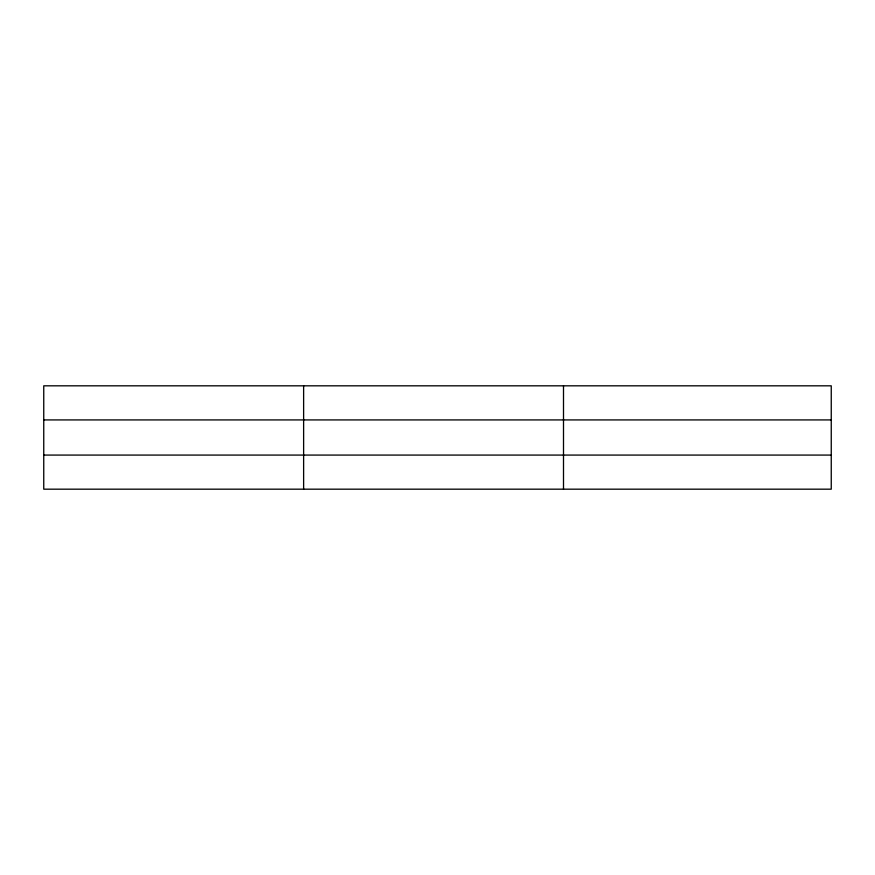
<?xml version="1.0" encoding="UTF-8"?>
<svg xmlns="http://www.w3.org/2000/svg" width="875" height="875" viewBox="0 0 875 875"><rect width="100%" height="100%" fill="white"/><g stroke="black" fill="none" stroke-linecap="round" stroke-linejoin="round"><path stroke-width="1.31" d="M303.625 385.82L303.625 489.18M563.5 385.82L563.5 489.18M831.25 455.077L831.25 489.18L43.75 489.18L43.75 385.82L831.25 385.82L831.25 455.077L43.75 455.077M43.75 419.923L831.25 419.923"/></g></svg>
